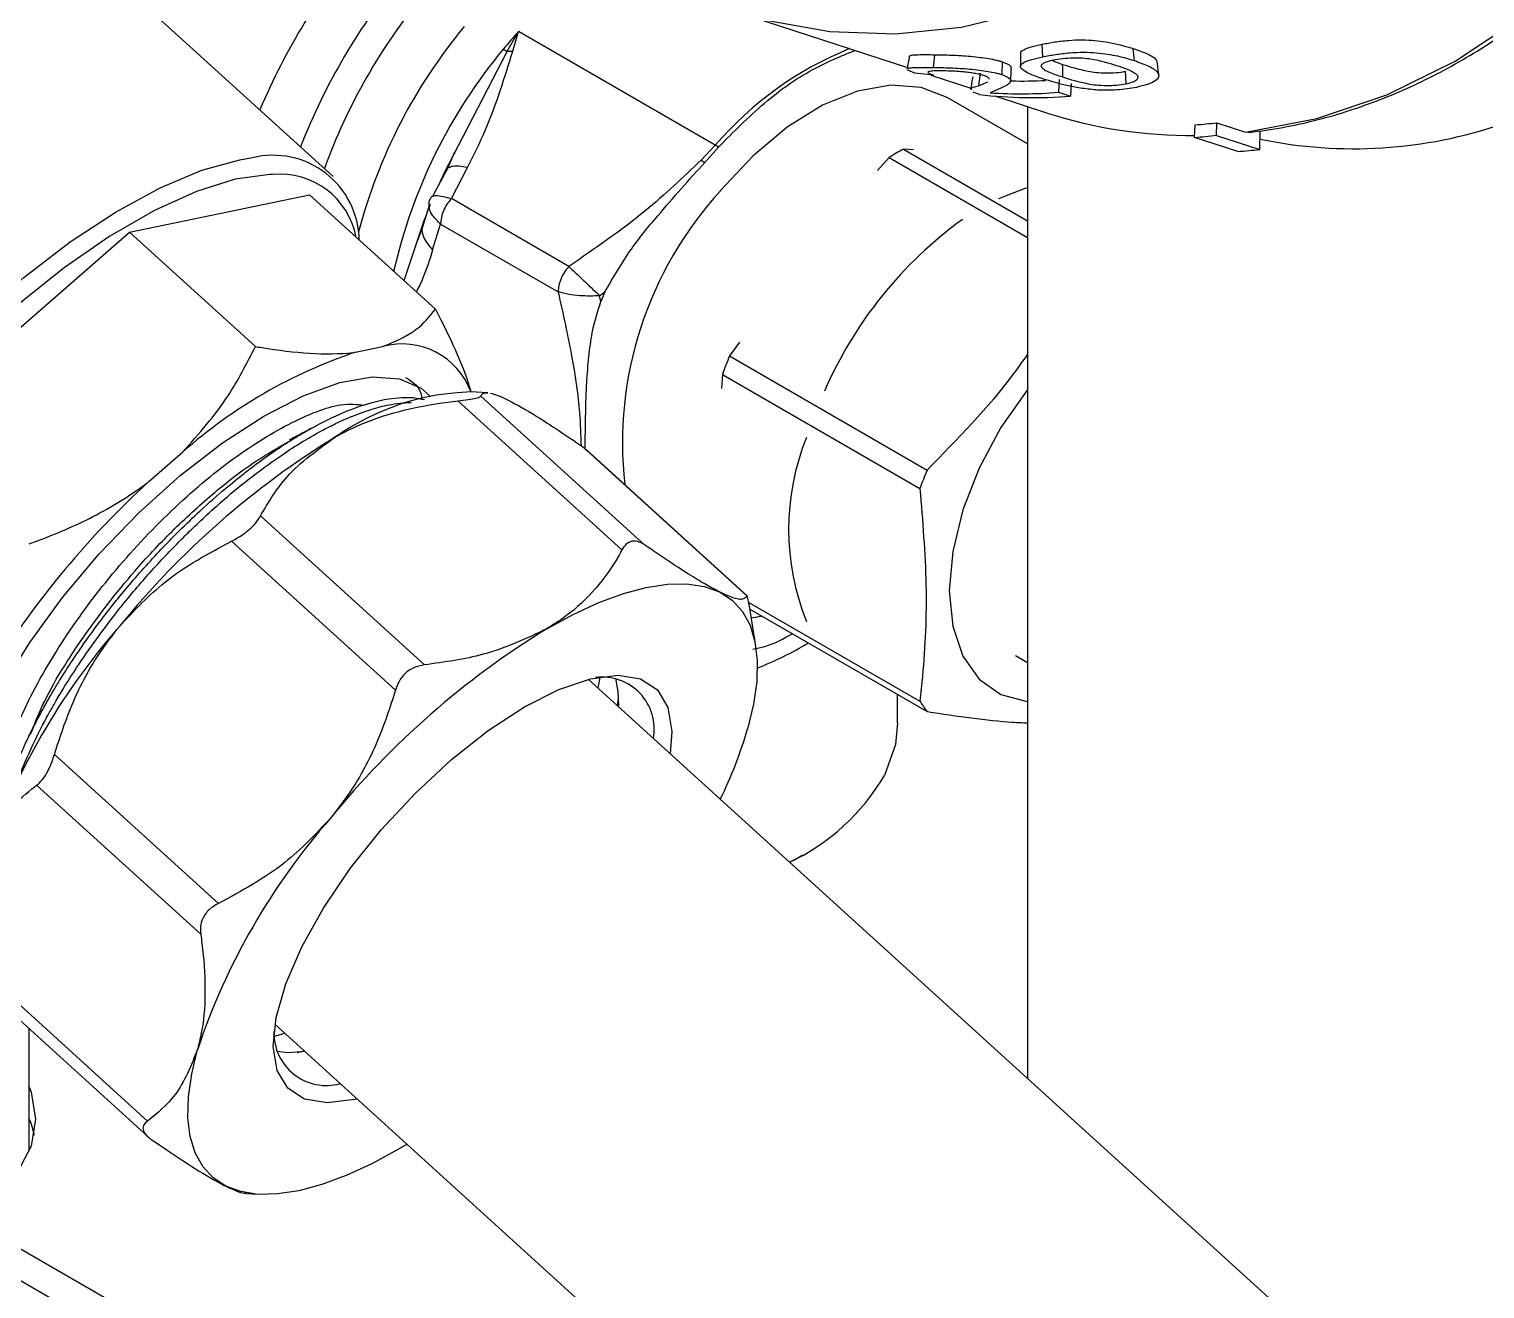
# Model space of a CAD drawing. Extents: x 150 to 4150, y 50 to 2920.
# Drawn here: x 3279.4 to 3420, y 1147.4 to 1269.1 of the extents above; entities that cross this region are included whole.
import ezdxf

# ---------------------------------------------------------------- set-up
doc = ezdxf.new("R2010")
doc.units = 0
doc.header["$LTSCALE"] = 10
doc.linetypes.add('SLD-KATı', pattern=[0])
doc.layers.get('0').update_dxf_attribs({"linetype": 'CONTINUOUS'})

msp = doc.modelspace()

# ---------------------------------------------------------------- linework, layer by layer
at = {"color": 7, "linetype": 'SLD-KATı'}
for p, q in [((3308.74, 1254.86), (3288.35, 1273.38)), ((3347.81, 1270.73), (3364.22, 1265.38)), ((3325.55, 1266.95), (3326.65, 1268.84)), ((3326.09, 1266.95), (3326.65, 1268.84)), ((3345.66, 1257.87), (3326.65, 1268.84)), ((3377.29, 1266.41), (3377.23, 1267.62)), ((3386.15, 1266.04), (3386.02, 1267.22)), ((3366.83, 1266.61), (3366.69, 1265.38)), ((3373.38, 1265.93), (3373.32, 1264.7)), ((3378.21, 1266.05), (3379.2, 1265.68)), ((3379.2, 1265.68), (3379.2, 1264.46)), ((3364.93, 1264.83), (3364.27, 1265.13)), ((3366.75, 1264.64), (3364.93, 1264.83)), ((3366.49, 1264.64), (3370.34, 1263.39)), ((3371.25, 1264.82), (3371.09, 1263.6)), ((3378.88, 1264.21), (3378.82, 1262.98)), ((3385.26, 1265.01), (3385.31, 1263.8)), ((3371.18, 1262.76), (3370.56, 1263)), ((3371.09, 1263.6), (3371.97, 1264)), ((3373.23, 1263.38), (3372.22, 1262.94)), ((3378.82, 1262.98), (3379.96, 1262.61)), ((3380.02, 1263.83), (3379.96, 1262.61)), ((3375.81, 1258), (3368.06, 1262.48)), ((3372.74, 1262.61), (3377.75, 1260.98)), ((3375.81, 1261.61), (3375.81, 1167.76)), ((3391.96, 1258.62), (3392.02, 1259.85)), ((3394.07, 1258.82), (3394.09, 1260.04)), ((3394.09, 1260.04), (3396.88, 1259.14)), ((3396.13, 1257.26), (3391.96, 1258.62)), ((3394.07, 1258.82), (3398.25, 1257.46)), ((3398.25, 1257.46), (3398.28, 1259.26)), ((3320.47, 1257.19), (3319.78, 1255.63)), ((3345.66, 1257.87), (3344.3, 1256.44)), ((3344.64, 1256.21), (3345.97, 1257.68)), ((3345.97, 1257.68), (3345.66, 1257.87)), ((3363.83, 1257.48), (3375.81, 1250.57)), ((3364.79, 1257.44), (3363.83, 1257.48)), ((3319.78, 1255.63), (3318.38, 1252.97)), ((3320.33, 1256.87), (3319.47, 1255.2)), ((3320.17, 1252.72), (3321.73, 1255.72)), ((3344.3, 1256.44), (3344.64, 1256.21)), ((3362.44, 1256.68), (3361.32, 1255.43)), ((3362.44, 1256.68), (3375.81, 1248.96)), ((3289.08, 1249.47), (3306.46, 1253.07)), ((3306.46, 1253.07), (3318.62, 1242.03)), ((3318.01, 1252.05), (3317.33, 1249.77)), ((3331.52, 1246.17), (3320.17, 1252.72)), ((3317.73, 1251.15), (3317.74, 1251.15)), ((3318.36, 1247.76), (3319.13, 1250.26)), ((3319.13, 1250.26), (3330.48, 1243.71)), ((3267.22, 1230.42), (3289.08, 1249.47)), ((3289.08, 1249.47), (3301.24, 1238.43)), ((3317.33, 1249.77), (3316.81, 1248.46)), ((3334.49, 1243.34), (3335, 1243.7)), ((3334.61, 1242.77), (3334.49, 1243.34)), ((3348, 1238.86), (3347.04, 1237.52)), ((3310.91, 1237.88), (3313.52, 1238.42)), ((3347.04, 1237.52), (3366.12, 1226.5)), ((3346.34, 1235.73), (3346.25, 1234.39)), ((3346.34, 1235.73), (3365.42, 1224.71)), ((3336.63, 1218.79), (3320.79, 1233.18)), ((3323.68, 1233.97), (3322.55, 1234.04)), ((3323.02, 1233.65), (3338.86, 1219.26)), ((3290.96, 1225.4), (3294.24, 1228.26)), ((3348.71, 1214.35), (3332.87, 1228.74)), ((3332.87, 1228.74), (3333.16, 1228.47)), ((3348.74, 1214.36), (3333.18, 1228.49)), ((3301.73, 1222.08), (3317.57, 1207.69)), ((3314.78, 1205.26), (3298.94, 1219.64)), ((3348.89, 1213.72), (3365.42, 1204.17)), ((3349.58, 1209.49), (3348.93, 1213.54)), ((3349, 1213.07), (3366.12, 1203.18)), ((3350.07, 1212.36), (3349.14, 1212.19)), ((3374.66, 1208.58), (3375.81, 1207.92)), ((3334.34, 1205.44), (3334.54, 1206.48)), ((3413.82, 1133.24), (3333.38, 1206.3)), ((3336.21, 1203.73), (3336.31, 1204.43)), ((3363.27, 1202.08), (3363.27, 1204.83)), ((3281.83, 1199.04), (3297.67, 1184.65)), ((3295.96, 1181.68), (3280.11, 1196.07)), ((3353.24, 1188.82), (3352.86, 1188.61)), ((3353.24, 1188.82), (3354.12, 1189.33)), ((3274.98, 1178.03), (3290.82, 1163.64)), ((3275.29, 1176.26), (3290.85, 1162.14)), ((3303.13, 1172.99), (3383.56, 1099.93)), ((3279.39, 1160.73), (3279.39, 1172.54)), ((3302.99, 1171.8), (3304.08, 1172.12)), ((3315.89, 1161.4), (3315.06, 1160.91)), ((3300.35, 1156.64), (3301.5, 1156.57)), ((3273.24, 1154.37), (3375.81, 1095.16)), ((3273.24, 1151.31), (3375.81, 1092.1))]:
    msp.add_line(p, q, dxfattribs=at)
at = {"color": 8, "linetype": 'SLD-KATı'}
for p, q in [((3325.55, 1266.95), (3320.33, 1256.87)), ((3317.55, 1250.67), (3315.59, 1244.78))]:
    msp.add_line(p, q, dxfattribs=at)
at = {"color": 8, "linetype": 'SLD-KATı', "flags": 128}
for points in [[(3390.08, 1396.29), (3392.01, 1395.54), (3397.62, 1392.74), (3402.83, 1389.14), (3407.57, 1384.78), (3411.78, 1379.74), (3415.4, 1374.07), (3418.39, 1367.86), (3420.7, 1361.19), (3422.3, 1354.15), (3423.17, 1346.83), (3423.3, 1339.33), (3422.69, 1331.76), (3421.34, 1324.21), (3419.28, 1316.79), (3416.52, 1309.6), (3413.12, 1302.74), (3409.1, 1296.29), (3404.54, 1290.36), (3399.49, 1285), (3394.01, 1280.31), (3388.19, 1276.34), (3382.1, 1273.15), (3375.82, 1270.77), (3369.44, 1269.25), (3363.05, 1268.59), (3356.73, 1268.82), (3350.56, 1269.93), (3347.81, 1270.73)], [(3253.56, 1213.52), (3255.97, 1218.18), (3258.9, 1222.95), (3262.29, 1227.74), (3266.07, 1232.45), (3270.15, 1236.98), (3274.46, 1241.23), (3278.89, 1245.11), (3283.36, 1248.54), (3287.78, 1251.45), (3292.04, 1253.77), (3296.06, 1255.46), (3299.75, 1256.47), (3300.96, 1256.67)]]:
    msp.add_lwpolyline(points, dxfattribs=at)
at = {"color": 7, "linetype": 'SLD-KATı', "flags": 128}
for points in [[(3396.88, 1259.14), (3403.75, 1260.45), (3410.53, 1262.74), (3417.12, 1266), (3423.42, 1270.16), (3429.32, 1275.16), (3434.74, 1280.92), (3439.59, 1287.35), (3443.8, 1294.35)], [(3375.14, 1266.73), (3375.14, 1266.11), (3375.14, 1265.5)], [(3368.06, 1262.48), (3365.56, 1263.45), (3362.6, 1263.68), (3359.38, 1263.1), (3356, 1261.73), (3352.6, 1259.61), (3349.27, 1256.83), (3346.14, 1253.46)], [(3397.22, 1259.1), (3397.15, 1259.1), (3396.88, 1259.14)], [(3302.9, 1255.04), (3302.65, 1255.04), (3299.3, 1254.58), (3295.54, 1253.41), (3291.48, 1251.57), (3287.18, 1249.09), (3282.76, 1246.03), (3278.31, 1242.46), (3273.93, 1238.45), (3269.71, 1234.11), (3265.76, 1229.51), (3262.16, 1224.77), (3258.99, 1220), (3256.32, 1215.29), (3254.21, 1210.76), (3252.71, 1206.5)], [(3319.47, 1255.2), (3319.2, 1254.64), (3319.06, 1254.33)], [(3375.81, 1253.76), (3375.64, 1253.71), (3373, 1252.7)], [(3272.24, 1193.77), (3273.1, 1197.36), (3274.62, 1201.32), (3276.75, 1205.52), (3279.44, 1209.85), (3282.61, 1214.19), (3286.16, 1218.4), (3289.99, 1222.37), (3293.99, 1225.98), (3298.05, 1229.13), (3302.04, 1231.72), (3305.85, 1233.68), (3309.38, 1234.96), (3312.52, 1235.51), (3315.17, 1235.32), (3317.26, 1234.4), (3318.15, 1233.59)], [(3375.81, 1234.26), (3375.77, 1234.21), (3373.23, 1230.61), (3371.13, 1226.7), (3369.56, 1222.66), (3368.59, 1218.64), (3368.26, 1214.85), (3368.59, 1211.43), (3369.56, 1208.54), (3371.13, 1206.31), (3373.23, 1204.82), (3375.77, 1204.16), (3375.81, 1204.15)], [(3329.38, 1211.17), (3331.94, 1212.57), (3334.42, 1213.71), (3336.78, 1214.58), (3338.99, 1215.17), (3341.05, 1215.49), (3342.92, 1215.52), (3344.6, 1215.27), (3346.06, 1214.74)], [(3346.06, 1214.74), (3347.29, 1213.93), (3348.28, 1212.85), (3349.02, 1211.52), (3349.49, 1209.93), (3349.71, 1208.12), (3349.66, 1206.1), (3349.35, 1203.88), (3348.78, 1201.49)], [(3311.06, 1165.79), (3310.83, 1165.73), (3308.18, 1165.39), (3305.99, 1165.76), (3304.37, 1166.81), (3303.35, 1168.52), (3302.97, 1170.83), (3303.25, 1173.65), (3304.17, 1176.9), (3305.71, 1180.46), (3307.81, 1184.2), (3310.4, 1188.01), (3313.4, 1191.76), (3316.69, 1195.31), (3320.18, 1198.54), (3323.73, 1201.35), (3327.23, 1203.63), (3330.56, 1205.32), (3333.61, 1206.35), (3336.27, 1206.69), (3338.45, 1206.33), (3340.07, 1205.28), (3341.09, 1203.57), (3341.47, 1201.26), (3341.31, 1199.1)], [(3336.02, 1206.36), (3336.26, 1205.12), (3336.3, 1203.73)], [(3363.27, 1202.08), (3363.06, 1200), (3362.01, 1197)], [(3298.38, 1157.35), (3297.15, 1158.16), (3296.16, 1159.24), (3295.43, 1160.57), (3294.95, 1162.15), (3294.73, 1163.96), (3294.78, 1165.99), (3295.09, 1168.2), (3295.66, 1170.59)], [(3305.97, 1170.34), (3304.39, 1170.24), (3303.32, 1170.36)], [(3305.27, 1170.26), (3305.74, 1170.36), (3305.96, 1170.42)], [(3279.39, 1166.9), (3279.57, 1166.42), (3280.01, 1163.81), (3279.57, 1161.21), (3278.25, 1158.7), (3276.12, 1156.4), (3273.24, 1154.37)], [(3279.39, 1163.83), (3279.57, 1163.36), (3279.86, 1162.28)], [(3315.06, 1160.91), (3312.5, 1159.52), (3310.02, 1158.38), (3307.66, 1157.51), (3305.45, 1156.91), (3303.39, 1156.6), (3301.52, 1156.56), (3299.84, 1156.82), (3298.38, 1157.35)]]:
    msp.add_lwpolyline(points, dxfattribs=at)
at = {"color": 8, "linetype": 'SLD-KATı'}
for centre, radius, start, end in [((3362.57, 1235.47), 66.14, 140.498, 157.0346), ((3363.13, 1235.15), 61.8, 140.4906, 158.5875), ((3361.41, 1236.15), 56.94, 140.4672, 160.012), ((3361.03, 1236.39), 51.52, 140.2651, 165.2559), ((3364.55, 1234.38), 51.22, 140.2271, 167.2478), ((3371.4, 1235.76), 33.93, 112.0964, 139.3337), ((3303.62, 1247.58), 7.49, 10.5741, 95.4865), ((3337.61, 1238.2), 33.11, 291.4546, 300.9607)]:
    msp.add_arc(centre, radius, start, end, dxfattribs=at)
at = {"color": 7, "linetype": 'SLD-KATı'}
for centre, radius, start, end in [((3362.44, 1236.32), 48.36, 137.7303, 140.3952), ((3328.98, 1273.7), 7.57, 239.9196, 243.0718), ((3375.34, 1310.01), 45.94, 268.6623, 272.7807), ((3376.37, 1308.87), 46.4, 263.5693, 274.4359), ((3375.22, 1309.57), 46.73, 266.3223, 274.4138), ((3391.4, 1303.06), 44.24, 252.0324, 270.734), ((3388.6, 1307.04), 47.32, 274.1481, 276.671), ((3407.32, 1301.78), 44.25, 258.1988, 288.9868), ((3388.47, 1306.71), 48.21, 274.1481, 276.671), ((3375.79, 1235.16), 25.33, 118.183, 121.8116), ((3392.65, 1305.35), 48.21, 274.1481, 276.671), ((3302.94, 1248.57), 8.33, 0.8297, 103.7677), ((3372.77, 1229.1), 36.08, 137.5459, 186.3525), ((3367.4, 1232.25), 53.14, 158.0146, 159.7166), ((3393.13, 1218.08), 40.26, 125.8827, 156.5282), ((3386.64, 1221.34), 56.28, 156.5845, 157.6127), ((3326.33, 1191.92), 48.48, 108.5462, 131.4485), ((3315.42, 1231.61), 7.07, 19.8634, 105.5628), ((3387.19, 1220.91), 43.45, 157.5283, 160.0603), ((3322.69, 1210.27), 23.78, 90.3442, 125.2023), ((3352.02, 1159.51), 82.33, 121.5148, 140.9193), ((3376.42, 1220.77), 23.68, 157.9561, 202.0439), ((3406.27, 1209.89), 43.45, 157.5283, 160.0603), ((3350.42, 1160.49), 88.03, 132.4908, 147.8116), ((3337.35, 1168.21), 65.5, 138.7394, 161.3905), ((3372.41, 1140.98), 82.33, 121.5148, 140.9193), ((3334.74, 1201.47), 5.03, 349.7048, 97.5811), ((3374.61, 1209.89), 10.82, 211.9023, 218.299), ((3307.04, 1213.82), 43.52, 333.9614, 343.5519), ((3343.74, 1207.79), 21.21, 295.3967, 329.4326), ((3357.74, 1149.69), 65.5, 138.7394, 161.3905), ((3308.09, 1172.13), 5.06, 178.2758, 285.4464)]:
    msp.add_arc(centre, radius, start, end, dxfattribs=at)
for points, knots in [([(3397.22, 1259.1), (3398.31, 1259.25), (3401.42, 1259.68), (3406.53, 1260.98), (3412.47, 1263.23), (3418.24, 1266.22), (3423.77, 1269.89), (3429, 1274.22), (3433.87, 1279.13), (3438.3, 1284.59), (3441.75, 1289.7), (3443.6, 1293.05), (3444.29, 1294.29)], [0, 0, 0, 0, 0.058686, 0.167687, 0.276838, 0.38617, 0.495659, 0.605274, 0.714981, 0.824751, 0.934562, 1, 1, 1, 1]), ([(3321.73, 1255.72), (3322.33, 1256.93), (3323.57, 1259.4), (3324.93, 1263.17), (3325.71, 1265.71), (3326.09, 1266.95)], [0, 0, 0, 0, 0.327158, 0.669988, 1, 1, 1, 1]), ([(3325.55, 1266.95), (3325.65, 1266.95), (3325.82, 1266.96), (3326.01, 1266.96), (3326.09, 1266.95)], [0, 0, 0, 0, 0.5599677, 1, 1, 1, 1]), ([(3345.97, 1257.68), (3347.42, 1259.15), (3350.33, 1262.09), (3354.86, 1265.28), (3357.78, 1266.47), (3359.16, 1267.03)], [0, 0, 0, 0, 0.3447548, 0.6895097, 1, 1, 1, 1]), ([(3375.17, 1266.73), (3375.16, 1266.75), (3375.12, 1266.87), (3375.41, 1267.1), (3376.14, 1267.38), (3376.87, 1267.54), (3377.23, 1267.62)], [0, 0, 0, 0, 0.079258, 0.385955, 0.692651, 1, 1, 1, 1]), ([(3377.23, 1267.62), (3377.63, 1267.7), (3378.41, 1267.85), (3379.77, 1268.01), (3381.14, 1268.07), (3383.54, 1267.92), (3384.92, 1267.53), (3386.02, 1267.22)], [0, 0, 0, 0, 0.125356, 0.250587, 0.375578, 0.500982, 1, 1, 1, 1]), ([(3386.02, 1267.22), (3386.5, 1267.05), (3387.45, 1266.71), (3388.29, 1266.22), (3388.33, 1265.89), (3388.33, 1265.81)], [0, 0, 0, 0, 0.432092, 0.863108, 1, 1, 1, 1]), ([(3364.4, 1266.46), (3364.36, 1266.25), (3364.29, 1265.84), (3364.22, 1265.43), (3364.19, 1265.23)], [0, 0, 0, 0, 0.499998, 1, 1, 1, 1]), ([(3364.41, 1266.46), (3364.4, 1266.46), (3364.37, 1266.5), (3364.52, 1266.55), (3364.85, 1266.6), (3365.57, 1266.63), (3366.33, 1266.62), (3366.83, 1266.61)], [0, 0, 0, 0, 0.0160564, 0.2115808, 0.4047907, 0.6060777, 1, 1, 1, 1]), ([(3366.83, 1266.61), (3367.37, 1266.6), (3368.17, 1266.59), (3369.39, 1266.53), (3370.33, 1266.46), (3371.24, 1266.36), (3372.09, 1266.24), (3372.69, 1266.12), (3373.11, 1266.01), (3373.29, 1265.96), (3373.38, 1265.93)], [0, 0, 0, 0, 0.249632, 0.374681, 0.499692, 0.625223, 0.749785, 0.874774, 0.937378, 1, 1, 1, 1]), ([(3373.38, 1265.93), (3373.71, 1265.8), (3374.26, 1265.57), (3374.22, 1265.37), (3374.21, 1265.28)], [0, 0, 0, 0, 0.586623, 1, 1, 1, 1]), ([(3377.47, 1264.23), (3376.98, 1264.39), (3376.01, 1264.73), (3375.2, 1265.19), (3375.08, 1265.58), (3375.41, 1265.88), (3376.18, 1266.16), (3376.92, 1266.33), (3377.29, 1266.41)], [0, 0, 0, 0, 0.24892, 0.497499, 0.622366, 0.74757, 0.873484, 1, 1, 1, 1]), ([(3378.3, 1266.07), (3378.21, 1266.05), (3378.04, 1266.01), (3377.73, 1265.93), (3377.42, 1265.82), (3377.18, 1265.67), (3377.13, 1265.58), (3377.11, 1265.53)], [0, 0, 0, 0, 0.125755, 0.251386, 0.501746, 0.751283, 1, 1, 1, 1]), ([(3377.11, 1265.53), (3377.17, 1265.43), (3377.28, 1265.23), (3378.02, 1264.87), (3378.73, 1264.63), (3379.2, 1264.46)], [0, 0, 0, 0, 0.249911, 0.500007, 1, 1, 1, 1]), ([(3377.29, 1266.41), (3377.69, 1266.49), (3378.49, 1266.64), (3379.86, 1266.81), (3381.25, 1266.87), (3382.86, 1266.77), (3384.6, 1266.52), (3385.63, 1266.2), (3386.15, 1266.04)], [0, 0, 0, 0, 0.126499, 0.252548, 0.377658, 0.502458, 0.751109, 1, 1, 1, 1]), ([(3384.42, 1265.55), (3383.67, 1265.78), (3382.74, 1266.08), (3381.15, 1266.28), (3380.2, 1266.29), (3379.18, 1266.23), (3378.59, 1266.12), (3378.3, 1266.07)], [0, 0, 0, 0, 0.4979511, 0.6227535, 0.7479571, 0.873668, 1, 1, 1, 1]), ([(3379.2, 1265.68), (3379.94, 1265.45), (3380.87, 1265.15), (3382.44, 1264.89), (3383.38, 1264.84), (3384.39, 1264.86), (3384.97, 1264.96), (3385.26, 1265.01)], [0, 0, 0, 0, 0.500486, 0.625664, 0.750594, 0.875331, 1, 1, 1, 1]), ([(3385.31, 1263.8), (3385.57, 1263.86), (3386.08, 1263.99), (3386.45, 1264.26), (3386.55, 1264.53), (3386.03, 1265), (3385.14, 1265.31), (3384.42, 1265.55)], [0, 0, 0, 0, 0.126234, 0.25197, 0.377155, 0.50198, 1, 1, 1, 1]), ([(3386.15, 1266.04), (3386.64, 1265.86), (3387.61, 1265.52), (3388.42, 1264.99), (3388.54, 1264.48), (3388.22, 1264.09), (3387.45, 1263.72), (3386.71, 1263.55), (3386.34, 1263.46)], [0, 0, 0, 0, 0.248905, 0.497483, 0.622312, 0.747532, 0.873476, 1, 1, 1, 1]), ([(3388.49, 1264.63), (3388.47, 1264.83), (3388.43, 1265.22), (3388.39, 1265.62), (3388.37, 1265.81)], [0, 0, 0, 0, 0.499998, 1, 1, 1, 1]), ([(3364.2, 1265.23), (3364.2, 1265.23), (3364.17, 1265.28), (3364.32, 1265.32), (3364.67, 1265.37), (3365.4, 1265.4), (3366.18, 1265.39), (3366.69, 1265.38)], [0, 0, 0, 0, 0.021927, 0.215091, 0.409828, 0.607066, 1, 1, 1, 1]), ([(3367.68, 1265.05), (3367.37, 1265.05), (3366.89, 1265.06), (3366.46, 1265.02), (3366.25, 1264.98), (3366.17, 1264.92), (3366.27, 1264.81), (3366.56, 1264.71), (3366.75, 1264.64)], [0, 0, 0, 0, 0.25203, 0.377962, 0.503428, 0.628372, 0.752787, 1, 1, 1, 1]), ([(3366.69, 1265.38), (3367.24, 1265.37), (3368.05, 1265.36), (3369.29, 1265.3), (3370.24, 1265.23), (3371.16, 1265.13), (3372.02, 1265.01), (3372.63, 1264.89), (3373.05, 1264.78), (3373.23, 1264.73), (3373.32, 1264.7)], [0, 0, 0, 0, 0.251688, 0.377467, 0.502797, 0.627924, 0.752074, 0.876011, 0.938008, 1, 1, 1, 1]), ([(3371.59, 1264.6), (3371.48, 1264.63), (3371.26, 1264.7), (3370.82, 1264.79), (3370.32, 1264.87), (3369.78, 1264.93), (3369.22, 1264.98), (3368.49, 1265.03), (3368, 1265.04), (3367.68, 1265.05)], [0, 0, 0, 0, 0.1238355, 0.2477501, 0.3676664, 0.4971161, 0.6224995, 0.7482459, 1, 1, 1, 1]), ([(3370.52, 1264.48), (3370.49, 1264.28), (3370.42, 1263.86), (3370.35, 1263.45), (3370.31, 1263.25)], [0, 0, 0, 0, 0.499993, 1, 1, 1, 1]), ([(3372.1, 1264.24), (3372.11, 1264.25), (3372.15, 1264.31), (3372.01, 1264.44), (3371.73, 1264.55), (3371.59, 1264.6)], [0, 0, 0, 0, 0.12982, 0.56592, 1, 1, 1, 1]), ([(3373.32, 1264.7), (3373.63, 1264.57), (3374.25, 1264.31), (3374.18, 1263.81), (3373.61, 1263.55), (3373.23, 1263.38)], [0, 0, 0, 0, 0.247743, 0.497424, 1, 1, 1, 1]), ([(3374.18, 1264.06), (3374.2, 1264.26), (3374.22, 1264.67), (3374.25, 1265.07), (3374.26, 1265.28)], [0, 0, 0, 0, 0.499999, 1, 1, 1, 1]), ([(3382.45, 1263.21), (3381.93, 1263.26), (3380.88, 1263.37), (3379.15, 1263.72), (3378.14, 1264.02), (3377.47, 1264.23)], [0, 0, 0, 0, 0.250377, 0.500477, 1, 1, 1, 1]), ([(3379.2, 1264.46), (3379.95, 1264.23), (3380.88, 1263.93), (3382.46, 1263.68), (3383.41, 1263.63), (3384.43, 1263.65), (3385.02, 1263.75), (3385.31, 1263.8)], [0, 0, 0, 0, 0.497974, 0.622797, 0.74799, 0.873719, 1, 1, 1, 1]), ([(3370.44, 1263.23), (3370.41, 1263.27), (3370.28, 1263.43), (3370.74, 1263.52), (3371.09, 1263.6)], [0, 0, 0, 0, 0.245275, 1, 1, 1, 1]), ([(3386.34, 1263.46), (3385.74, 1263.36), (3384.83, 1263.2), (3383.62, 1263.17), (3382.95, 1263.18), (3382.61, 1263.2), (3382.45, 1263.21)], [0, 0, 0, 0, 0.5003167, 0.7504277, 0.8753328, 1, 1, 1, 1]), ([(3344.3, 1256.44), (3342.54, 1254.76), (3338.62, 1251.03), (3334.04, 1247.9), (3331.52, 1246.17)], [0, 0, 0, 0, 0.448854, 1, 1, 1, 1]), ([(3335, 1243.7), (3335.82, 1245.12), (3337.34, 1247.75), (3340.71, 1251.81), (3343.12, 1254.51), (3344.64, 1256.21)], [0, 0, 0, 0, 0.300757, 0.55993, 1, 1, 1, 1]), ([(3318.19, 1252.75), (3318.2, 1252.83), (3318.21, 1252.92), (3318.36, 1252.95), (3318.4, 1252.96)], [0, 0, 0, 0, 0.727606, 1, 1, 1, 1]), ([(3318.03, 1252.04), (3318.02, 1252.12), (3317.98, 1252.39), (3318.1, 1252.6), (3318.19, 1252.75)], [0, 0, 0, 0, 0.303984, 1, 1, 1, 1]), ([(3317.55, 1250.67), (3317.46, 1250.41), (3317.26, 1249.89), (3317.43, 1248.84), (3318.01, 1248.17), (3318.36, 1247.76)], [0, 0, 0, 0, 0.280737, 0.561478, 1, 1, 1, 1]), ([(3331.52, 1246.17), (3331.78, 1245.91), (3332.27, 1245.44), (3333.1, 1244.66), (3333.84, 1243.95), (3334.28, 1243.54), (3334.49, 1243.34)], [0, 0, 0, 0, 0.301795, 0.553858, 0.781976, 1, 1, 1, 1]), ([(3334.49, 1243.34), (3334.18, 1243.32), (3333.56, 1243.29), (3332.54, 1243.33), (3331.43, 1243.45), (3330.81, 1243.62), (3330.48, 1243.71)], [0, 0, 0, 0, 0.218052, 0.446141, 0.698214, 1, 1, 1, 1]), ([(3313.52, 1238.42), (3314.7, 1238.91), (3316.84, 1239.81), (3318.07, 1241.34), (3318.62, 1242.03)], [0, 0, 0, 0, 0.5515, 1, 1, 1, 1]), ([(3318.62, 1242.03), (3318.71, 1241.86), (3319.5, 1240.34), (3320.85, 1237.57), (3321.74, 1235.19), (3322.04, 1234.08), (3322.06, 1234.02)], [0, 0, 0, 0, 0.057845, 0.509015, 0.970884, 1, 1, 1, 1]), ([(3333.1, 1228.53), (3333.1, 1228.75), (3333.1, 1229.56), (3333.12, 1230.89), (3333.15, 1232.42), (3333.19, 1233.84), (3333.26, 1235.18), (3333.35, 1236.49), (3333.47, 1237.72), (3333.63, 1238.89), (3333.9, 1240.55), (3334.31, 1241.85), (3334.61, 1242.77)], [0, 0, 0, 0, 0.049615, 0.178632, 0.29021, 0.384367, 0.485565, 0.578001, 0.661763, 0.744322, 0.819102, 1, 1, 1, 1]), ([(3294.24, 1228.26), (3295.78, 1230), (3298.58, 1233.15), (3300.41, 1236.8), (3301.24, 1238.43)], [0, 0, 0, 0, 0.5515, 1, 1, 1, 1]), ([(3301.24, 1238.43), (3301.44, 1238.4), (3303.25, 1238.09), (3306.57, 1237.69), (3309.47, 1237.71), (3310.83, 1237.87), (3310.91, 1237.88)], [0, 0, 0, 0, 0.057845, 0.509015, 0.970884, 1, 1, 1, 1]), ([(3375.81, 1237.68), (3375.37, 1237.06), (3372.58, 1233.08), (3369.07, 1229.51), (3366.12, 1226.5)], [0, 0, 0, 0, 0.15681, 1, 1, 1, 1]), ([(3315.75, 1235.45), (3316.49, 1235), (3317.27, 1234.51), (3317.31, 1233.33), (3317.31, 1233.27)], [0, 0, 0, 0, 0.944757, 1, 1, 1, 1]), ([(3276.15, 1191.27), (3276.17, 1191.38), (3276.33, 1192.47), (3276.83, 1194.46), (3277.74, 1197.12), (3278.57, 1199.11), (3279.29, 1200.65), (3279.9, 1201.88), (3280.55, 1203.11), (3281.12, 1204.14), (3281.68, 1205.1), (3282.3, 1206.14), (3283.25, 1207.64), (3284.56, 1209.59), (3286.05, 1211.66), (3287.59, 1213.64), (3289.09, 1215.46), (3290.67, 1217.27), (3292.29, 1219.02), (3294.04, 1220.8), (3296.03, 1222.71), (3298.13, 1224.56), (3299.92, 1226.01), (3301.51, 1227.23), (3303.05, 1228.33), (3304.72, 1229.42), (3306.32, 1230.37), (3307.98, 1231.26), (3310.08, 1232.24), (3312.27, 1233.02), (3314.24, 1233.44), (3315.57, 1233.53), (3316.64, 1233.51), (3317.23, 1233.38), (3317.58, 1233.3)], [0, 0, 0, 0, 0.0069412, 0.0664009, 0.1115151, 0.1483154, 0.1685913, 0.1888671, 0.2091429, 0.2294188, 0.2389529, 0.2558481, 0.280103, 0.3117159, 0.3504262, 0.3813589, 0.4101159, 0.4425314, 0.4749465, 0.5036787, 0.5413725, 0.5858925, 0.618853, 0.6393713, 0.6736946, 0.7045531, 0.7330705, 0.7656287, 0.8023263, 0.8616684, 0.9087824, 0.9436583, 0.9662888, 1, 1, 1, 1]), ([(3308.98, 1229.7), (3309.63, 1230.05), (3311.52, 1231.06), (3315.13, 1232.27), (3318.54, 1232.91), (3320.48, 1233.14), (3320.79, 1233.18)], [0, 0, 0, 0, 0.191127, 0.553705, 0.926736, 1, 1, 1, 1]), ([(3320.79, 1233.18), (3321.14, 1233.22), (3321.83, 1233.3), (3322.58, 1233.44), (3322.95, 1233.56), (3323, 1233.63), (3323.02, 1233.65)], [0, 0, 0, 0, 0.2806938, 0.5628322, 0.8257499, 1, 1, 1, 1]), ([(3323.02, 1233.65), (3323.11, 1233.81), (3323.21, 1234.01), (3323.61, 1233.96), (3323.68, 1233.95)], [0, 0, 0, 0, 0.828009, 1, 1, 1, 1]), ([(3323.96, 1233.93), (3324.17, 1233.87), (3324.62, 1233.75), (3325.3, 1233.43), (3325.67, 1233.26)], [0, 0, 0, 0, 0.466658, 1, 1, 1, 1]), ([(3325.67, 1233.26), (3326.52, 1232.8), (3328.44, 1231.75), (3331.29, 1229.81), (3332.87, 1228.74)], [0, 0, 0, 0, 0.444644, 1, 1, 1, 1]), ([(3276.2, 1191.38), (3276.12, 1191.66), (3275.72, 1193.14), (3276.45, 1196.98), (3278.43, 1202.75), (3282.04, 1209.35), (3286.96, 1216.14), (3292.72, 1222.38), (3298.75, 1227.56), (3304.55, 1231.16), (3309.11, 1233.02), (3311.07, 1232.85), (3311.79, 1232.78)], [0, 0, 0, 0, 0.024948, 0.129165, 0.233324, 0.349184, 0.466152, 0.581782, 0.698879, 0.81444, 0.931527, 1, 1, 1, 1]), ([(3278.08, 1195.99), (3278.1, 1196.05), (3278.32, 1196.7), (3278.9, 1198.12), (3279.89, 1200.34), (3280.91, 1202.31), (3281.65, 1203.62), (3281.91, 1204.07), (3281.98, 1204.2), (3282.26, 1204.68), (3282.96, 1205.85), (3284.32, 1207.97), (3286.05, 1210.44), (3287.84, 1212.79), (3289.43, 1214.74), (3290.89, 1216.43), (3292.36, 1218.03), (3293.73, 1219.46), (3295.13, 1220.84), (3296.68, 1222.31), (3298.8, 1224.19), (3301.19, 1226.11), (3303.51, 1227.79), (3305.64, 1229.17), (3307.42, 1230.2), (3309.13, 1231.07), (3310.8, 1231.81), (3312.6, 1232.45), (3314.21, 1232.83), (3315.42, 1233.01), (3316.03, 1233.02), (3316.29, 1233.02)], [0, 0, 0, 0, 0.004052, 0.041078, 0.085431, 0.136607, 0.155729, 0.160789, 0.162613, 0.162846, 0.188808, 0.2295, 0.283974, 0.330388, 0.366392, 0.399864, 0.433336, 0.466808, 0.491808, 0.525773, 0.568702, 0.629276, 0.67958, 0.720361, 0.770759, 0.801255, 0.840964, 0.892675, 0.940369, 0.974372, 1, 1, 1, 1]), ([(3306.59, 1230.51), (3306.25, 1230.32), (3305.55, 1229.95), (3304.85, 1229.58), (3304.5, 1229.39)], [0, 0, 0, 0, 0.5000336, 1, 1, 1, 1]), ([(3279.53, 1200.99), (3279.89, 1201.91), (3281.07, 1204.96), (3284.66, 1210.63), (3289.23, 1216.5), (3293.66, 1221.14), (3297.01, 1224.14), (3300.68, 1227.07), (3302.94, 1228.38), (3304.47, 1229.27)], [0, 0, 0, 0, 0.08828, 0.291689, 0.494543, 0.625595, 0.758284, 0.835681, 1, 1, 1, 1]), ([(3301.73, 1222.08), (3302.51, 1223.4), (3304.25, 1226.34), (3307.3, 1228.5), (3308.98, 1229.7)], [0, 0, 0, 0, 0.44899, 1, 1, 1, 1]), ([(3279.38, 1219.38), (3279.62, 1219.46), (3281.73, 1220.22), (3285.66, 1221.9), (3289.17, 1224.05), (3290.86, 1225.32), (3290.96, 1225.4)], [0, 0, 0, 0, 0.0578453, 0.509015, 0.9708836, 1, 1, 1, 1]), ([(3365.42, 1224.71), (3365.68, 1221.59), (3366.2, 1215.31), (3365.9, 1208.6), (3365.51, 1204.98), (3365.42, 1204.17)], [0, 0, 0, 0, 0.434501, 0.874587, 1, 1, 1, 1]), ([(3298.94, 1219.64), (3299.27, 1219.82), (3299.94, 1220.17), (3300.82, 1220.88), (3301.41, 1221.54), (3301.64, 1221.93), (3301.73, 1222.08)], [0, 0, 0, 0, 0.280694, 0.562832, 0.82575, 1, 1, 1, 1]), ([(3288.11, 1211.41), (3289.52, 1212.92), (3292.71, 1216.3), (3296.72, 1218.45), (3298.94, 1219.64)], [0, 0, 0, 0, 0.444644, 1, 1, 1, 1]), ([(3338.86, 1219.26), (3338.62, 1219.4), (3338.13, 1219.68), (3337.44, 1219.64), (3336.94, 1219.29), (3336.72, 1218.93), (3336.63, 1218.79)], [0, 0, 0, 0, 0.280694, 0.562832, 0.82575, 1, 1, 1, 1]), ([(3346.06, 1214.74), (3345.66, 1214.95), (3344.85, 1215.37), (3343.22, 1216.35), (3341.25, 1217.62), (3339.66, 1218.71), (3338.86, 1219.26)], [0, 0, 0, 0, 0.2208532, 0.4446677, 0.7205109, 1, 1, 1, 1]), ([(3336.63, 1218.79), (3336.52, 1218.57), (3335.81, 1217.27), (3334.2, 1215), (3331.79, 1212.69), (3329.99, 1211.56), (3329.38, 1211.17)], [0, 0, 0, 0, 0.073265, 0.436543, 0.808871, 1, 1, 1, 1]), ([(3348.71, 1214.35), (3348.6, 1214.2), (3348.37, 1213.91), (3347.4, 1214.11), (3346.42, 1214.57), (3346.06, 1214.74)], [0, 0, 0, 0, 0.382411, 0.774653, 1, 1, 1, 1]), ([(3348.94, 1213.48), (3348.89, 1213.72), (3348.81, 1214.17), (3348.74, 1214.39), (3348.72, 1214.36), (3348.71, 1214.35)], [0, 0, 0, 0, 0.392237, 0.757753, 1, 1, 1, 1]), ([(3281.83, 1199.04), (3282.38, 1200.73), (3283.5, 1204.16), (3285.71, 1208.31), (3287.47, 1210.58), (3288.11, 1211.41)], [0, 0, 0, 0, 0.382411, 0.774653, 1, 1, 1, 1]), ([(3329.38, 1211.17), (3327.41, 1210.24), (3323.83, 1208.55), (3319.51, 1207.96), (3317.57, 1207.69)], [0, 0, 0, 0, 0.55101, 1, 1, 1, 1]), ([(3317.57, 1207.69), (3317.21, 1207.62), (3316.5, 1207.49), (3315.61, 1206.84), (3315.05, 1206.04), (3314.86, 1205.48), (3314.78, 1205.26)], [0, 0, 0, 0, 0.280694, 0.562832, 0.82575, 1, 1, 1, 1]), ([(3314.78, 1205.26), (3314.23, 1203.56), (3313.11, 1200.14), (3310.9, 1195.98), (3309.14, 1193.72), (3308.5, 1192.89)], [0, 0, 0, 0, 0.382411, 0.774653, 1, 1, 1, 1]), ([(3366.12, 1203.18), (3369.02, 1202.75), (3372.53, 1202.22), (3375.33, 1202.11), (3375.81, 1202.09)], [0, 0, 0, 0, 0.8284745, 1, 1, 1, 1]), ([(3280.11, 1196.07), (3280.3, 1196.22), (3280.66, 1196.54), (3281.19, 1197.37), (3281.58, 1198.25), (3281.76, 1198.82), (3281.83, 1199.04)], [0, 0, 0, 0, 0.280694, 0.562832, 0.82575, 1, 1, 1, 1]), ([(3275.27, 1189.11), (3275.46, 1189.69), (3276.01, 1191.38), (3277.42, 1193.68), (3278.99, 1195.24), (3279.96, 1195.95), (3280.11, 1196.07)], [0, 0, 0, 0, 0.191127, 0.553705, 0.926736, 1, 1, 1, 1]), ([(3308.5, 1192.89), (3307.09, 1191.38), (3303.9, 1187.99), (3299.89, 1185.85), (3297.67, 1184.65)], [0, 0, 0, 0, 0.444644, 1, 1, 1, 1]), ([(3297.67, 1184.65), (3297.35, 1184.47), (3296.72, 1184.1), (3296.11, 1183.25), (3295.89, 1182.41), (3295.94, 1181.89), (3295.96, 1181.68)], [0, 0, 0, 0, 0.280694, 0.562832, 0.82575, 1, 1, 1, 1]), ([(3295.96, 1181.68), (3296, 1181.38), (3296.24, 1179.61), (3296.46, 1176.42), (3296.26, 1173.02), (3295.81, 1171.21), (3295.66, 1170.59)], [0, 0, 0, 0, 0.073265, 0.4365434, 0.8088712, 1, 1, 1, 1]), ([(3295.66, 1170.59), (3295.03, 1169), (3293.88, 1166.1), (3291.77, 1164.4), (3290.82, 1163.64)], [0, 0, 0, 0, 0.55101, 1, 1, 1, 1]), ([(3290.82, 1163.64), (3290.67, 1163.5), (3290.36, 1163.22), (3290.37, 1162.7), (3290.69, 1162.24), (3291.04, 1161.98), (3291.18, 1161.87)], [0, 0, 0, 0, 0.280694, 0.562832, 0.82575, 1, 1, 1, 1]), ([(3291.18, 1161.87), (3292.27, 1161.13), (3294.46, 1159.63), (3296.85, 1158.16), (3297.97, 1157.56), (3298.38, 1157.35)], [0, 0, 0, 0, 0.382411, 0.774653, 1, 1, 1, 1]), ([(3298.38, 1157.35), (3298.73, 1157.19), (3299.43, 1156.86), (3300.07, 1156.65), (3300.29, 1156.66), (3300.35, 1156.67)], [0, 0, 0, 0, 0.40993, 0.825356, 1, 1, 1, 1])]:
    msp.add_open_spline(points, degree=3, knots=knots, dxfattribs=at)
at = {"color": 8, "linetype": 'SLD-KATı'}
for points, knots in [([(3321.73, 1255.72), (3321.44, 1255.78), (3320.86, 1255.88), (3320.19, 1255.84), (3319.92, 1255.69), (3319.8, 1255.62)], [0, 0, 0, 0, 0.354188, 0.708379, 1, 1, 1, 1]), ([(3318.4, 1252.96), (3318.46, 1252.98), (3318.63, 1253.04), (3319.2, 1252.99), (3319.83, 1252.82), (3320.17, 1252.72)], [0, 0, 0, 0, 0.2091243, 0.5690532, 1, 1, 1, 1]), ([(3319.13, 1250.26), (3318.86, 1250.52), (3318.36, 1251), (3318.04, 1251.62), (3318.03, 1251.94), (3318.03, 1252.04)], [0, 0, 0, 0, 0.439482, 0.806535, 1, 1, 1, 1]), ([(3318.36, 1247.76), (3318.07, 1246.83), (3317.63, 1245.4), (3317, 1244.14), (3316.78, 1243.7)], [0, 0, 0, 0, 0.644883, 1, 1, 1, 1]), ([(3330.48, 1243.71), (3330.95, 1241.58), (3331.84, 1237.63), (3332.57, 1232.64), (3332.66, 1229.9), (3332.7, 1228.85)], [0, 0, 0, 0, 0.418125, 0.777231, 1, 1, 1, 1]), ([(3349.28, 1209.2), (3349.68, 1209.28), (3351.1, 1209.57), (3352.27, 1210.23), (3353.11, 1210.7)], [0, 0, 0, 0, 0.277846, 1, 1, 1, 1])]:
    msp.add_open_spline(points, degree=3, knots=knots, dxfattribs=at)
at = {"color": 7, "linetype": 'SLD-KATı'}
for points in [[(3320.17, 1252.72), (3320.02, 1252.54), (3319.72, 1252.18), (3319.39, 1251.54), (3319.17, 1250.87), (3319.14, 1250.47), (3319.13, 1250.26)], [(3331.52, 1246.17), (3331.37, 1245.99), (3331.07, 1245.63), (3330.74, 1244.99), (3330.52, 1244.32), (3330.49, 1243.92), (3330.48, 1243.71)]]:
    msp.add_open_spline(points, degree=3, dxfattribs=at)

doc.saveas('drawing.dxf')
